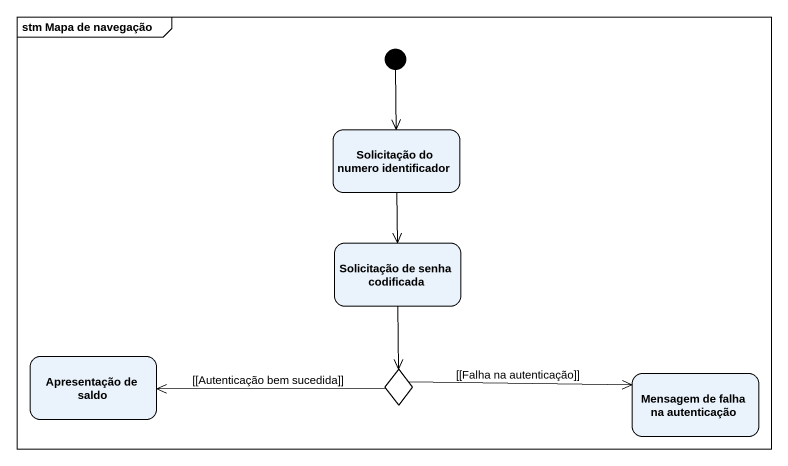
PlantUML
@startuml
mainframe stm Mapa de navegação
hide empty description
state "Solicitação do numero identificador" as Solicitação_do_numero
state "Solicitação de senha codificada" as Solicitação_de_senha
state "Apresentação de saldo" as Apresentação_de_saldo
state choice1 <<choice>>
state "Mensagem de falha na autenticação" as Mensagem_de_falha_na
[*] --> Solicitação_do_numero
Solicitação_do_numero --> Solicitação_de_senha
Solicitação_de_senha --> choice1
choice1 -left-> Apresentação_de_saldo : ~[~[Autenticação bem sucedida]]
choice1 -right-> Mensagem_de_falha_na : ~[~[Falha na autenticação]]
@enduml
